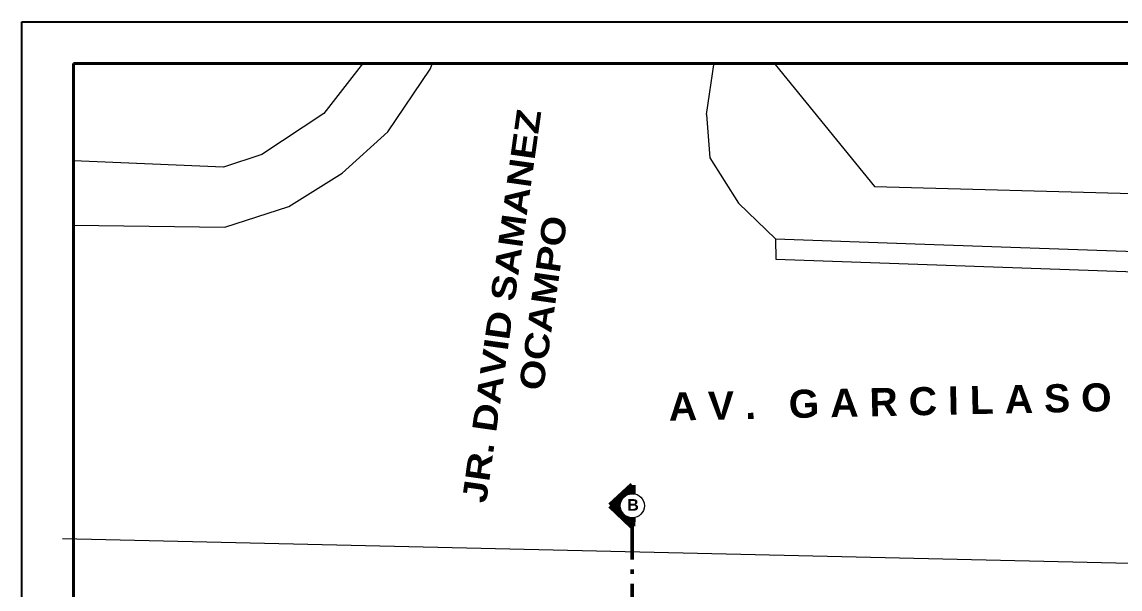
# Model space of a CAD drawing. Header units: metres. Extents: x 28 to 148, y 23 to 113.
# Drawn here: x 27.71 to 54.74, y 98.96 to 112.91 of the extents above; entities that cross this region are included whole.
import ezdxf
from ezdxf.enums import TextEntityAlignment as Align

# ---------------------------------------------------------------- set-up
doc = ezdxf.new("R2010")
doc.units = ezdxf.units.M
doc.linetypes.add('1CORTE', pattern=[1.5, 1, -0.25, 0, -0.25])
doc.linetypes.add('ACAD_ISO04W100', pattern=[30, 24, -3, 0, -3])
for name, color, linetype, lineweight in [('1', 7, 'Continuous', 5), ('AA. Proyeccion Corte', 10, '1CORTE', 50), ('CORTE_EJE', 31, 'ACAD_ISO04W100', 80), ('NOMBRE', 2, 'Continuous', 5), ('NOMBRES_Pen_No__7', 7, 'Continuous', 35), ('PISTA', 1, 'Continuous', 5), ('TEXTOS-SUBTITULO', 7, 'Continuous', 30), ('VEREDA', 1, 'Continuous', 5)]:
    doc.layers.add(name, color=color, linetype=linetype, lineweight=lineweight)
doc.styles.add('2mm', font='simplex', dxfattribs={"height": 2})
doc.styles.add('GENERATED_STYLE_1', font='arialbd.ttf')
doc.styles.add('TURBO_BASS', font='swisseb.ttf')

msp = doc.modelspace()

# ---------------------------------------------------------------- hatches: boundary and pattern name
at = {"layer": '1', "lineweight": 5, "true_color": 0x636466}
h = msp.add_hatch(dxfattribs=at)
h.set_pattern_fill('_USER,_O', color=251, scale=0.02, angle=720, pattern_type=0)
h.set_pattern_definition([(360, (-207.843894, 156.398594), (1e-17, 0.02), [])])
h.paths.add_polyline_path([(42.441, 101.013, -0.414214), (42.739, 101.307), (42.74, 101.513), (42.195, 101.014), (42.734, 100.508), (42.735, 100.715, -0.414214)])

# ---------------------------------------------------------------- linework, layer by layer
at = {"color": 7}
msp.add_lwpolyline([(27.712, 112.912), (147.712, 112.912), (147.712, 22.912), (27.712, 22.912), (27.712, 112.912)], dxfattribs=at)
at = {"color": 7, "lineweight": 40}
msp.add_lwpolyline([(28.982, 111.893), (146.982, 111.893), (146.982, 26.787), (28.982, 26.787)], close=True, dxfattribs=at)
at = {"layer": '1', "color": 7}
msp.add_circle((42.735, 101.011), 0.296, dxfattribs=at)
msp.add_circle((42.735, 101.011), 0.296, dxfattribs=at)
at = {"layer": 'AA. Proyeccion Corte', "color": 7}
msp.add_lwpolyline([(42.731, 94.888), (42.731, 100.548)], dxfattribs=at)
at = {"layer": 'CORTE_EJE', "color": 7, "linetype": 'ACAD_ISO04W100', "ltscale": 0.8}
msp.add_lwpolyline([(42.735, 100.715), (42.734, 100.508), (42.195, 101.014), (42.74, 101.513), (42.739, 101.307)], dxfattribs=at)
msp.add_lwpolyline([(42.735, 100.715), (42.734, 100.508), (42.195, 101.014), (42.74, 101.513), (42.739, 101.307)], dxfattribs=at)
at = {"layer": 'PISTA', "color": 7}
for p, q in [((36.121, 111.912), (35.141, 110.663)), ((37.761, 111.751), (37.825, 111.912)), ((44.561, 110.639), (44.749, 111.912)), ((46.258, 111.912), (46.252, 111.863)), ((36.721, 110.213), (37.761, 111.751)), ((46.252, 111.863), (48.695, 108.866)), ((35.141, 110.663), (33.62, 109.649)), ((44.561, 110.639), (44.642, 109.573)), ((35.592, 109.191), (36.721, 110.213)), ((32.671, 109.337), (28.982, 109.493)), ((33.62, 109.649), (32.671, 109.337)), ((44.642, 109.573), (45.344, 108.458)), ((34.281, 108.375), (35.592, 109.191)), ((48.695, 108.866), (87.322, 107.817)), ((32.708, 107.867), (34.281, 108.375)), ((45.344, 108.458), (46.255, 107.577)), ((28.982, 107.915), (32.708, 107.867)), ((46.255, 107.577), (49.694, 107.458)), ((46.255, 107.577), (46.264, 107.078)), ((49.694, 107.458), (56.267, 107.229)), ((46.264, 107.078), (56.25, 106.729))]:
    msp.add_line(p, q, dxfattribs=at)
at = {"layer": 'VEREDA', "color": 7}
msp.add_line((28.712, 100.203), (77.594, 99.073), dxfattribs=at)

# ---------------------------------------------------------------- texts
at = {"layer": 'NOMBRE', "color": 7, "insert": (38.541, 101.141), "char_height": 0.6, "width": 9.88039, "attachment_point": 1, "rotation": 81.9725, "style": '2mm'}
msp.add_mtext('{\\fArial Black|b0|i0|c0|p34;JR. DAVID SAMANEZ \\P\\pi2.93003;OCAMPO }', dxfattribs=at)
at = {"layer": 'NOMBRES_Pen_No__7', "style": 'GENERATED_STYLE_1'}
msp.add_text('A V .   G A R C I L A S O', height=0.69204, rotation=1.2326, dxfattribs=at).set_placement((43.637, 103.103))
at = {"layer": 'TEXTOS-SUBTITULO', "style": 'TURBO_BASS'}
msp.add_text('B', height=0.283, rotation=360, dxfattribs=at).set_placement((42.752, 100.89), align=Align.CENTER)

doc.saveas('drawing.dxf')
